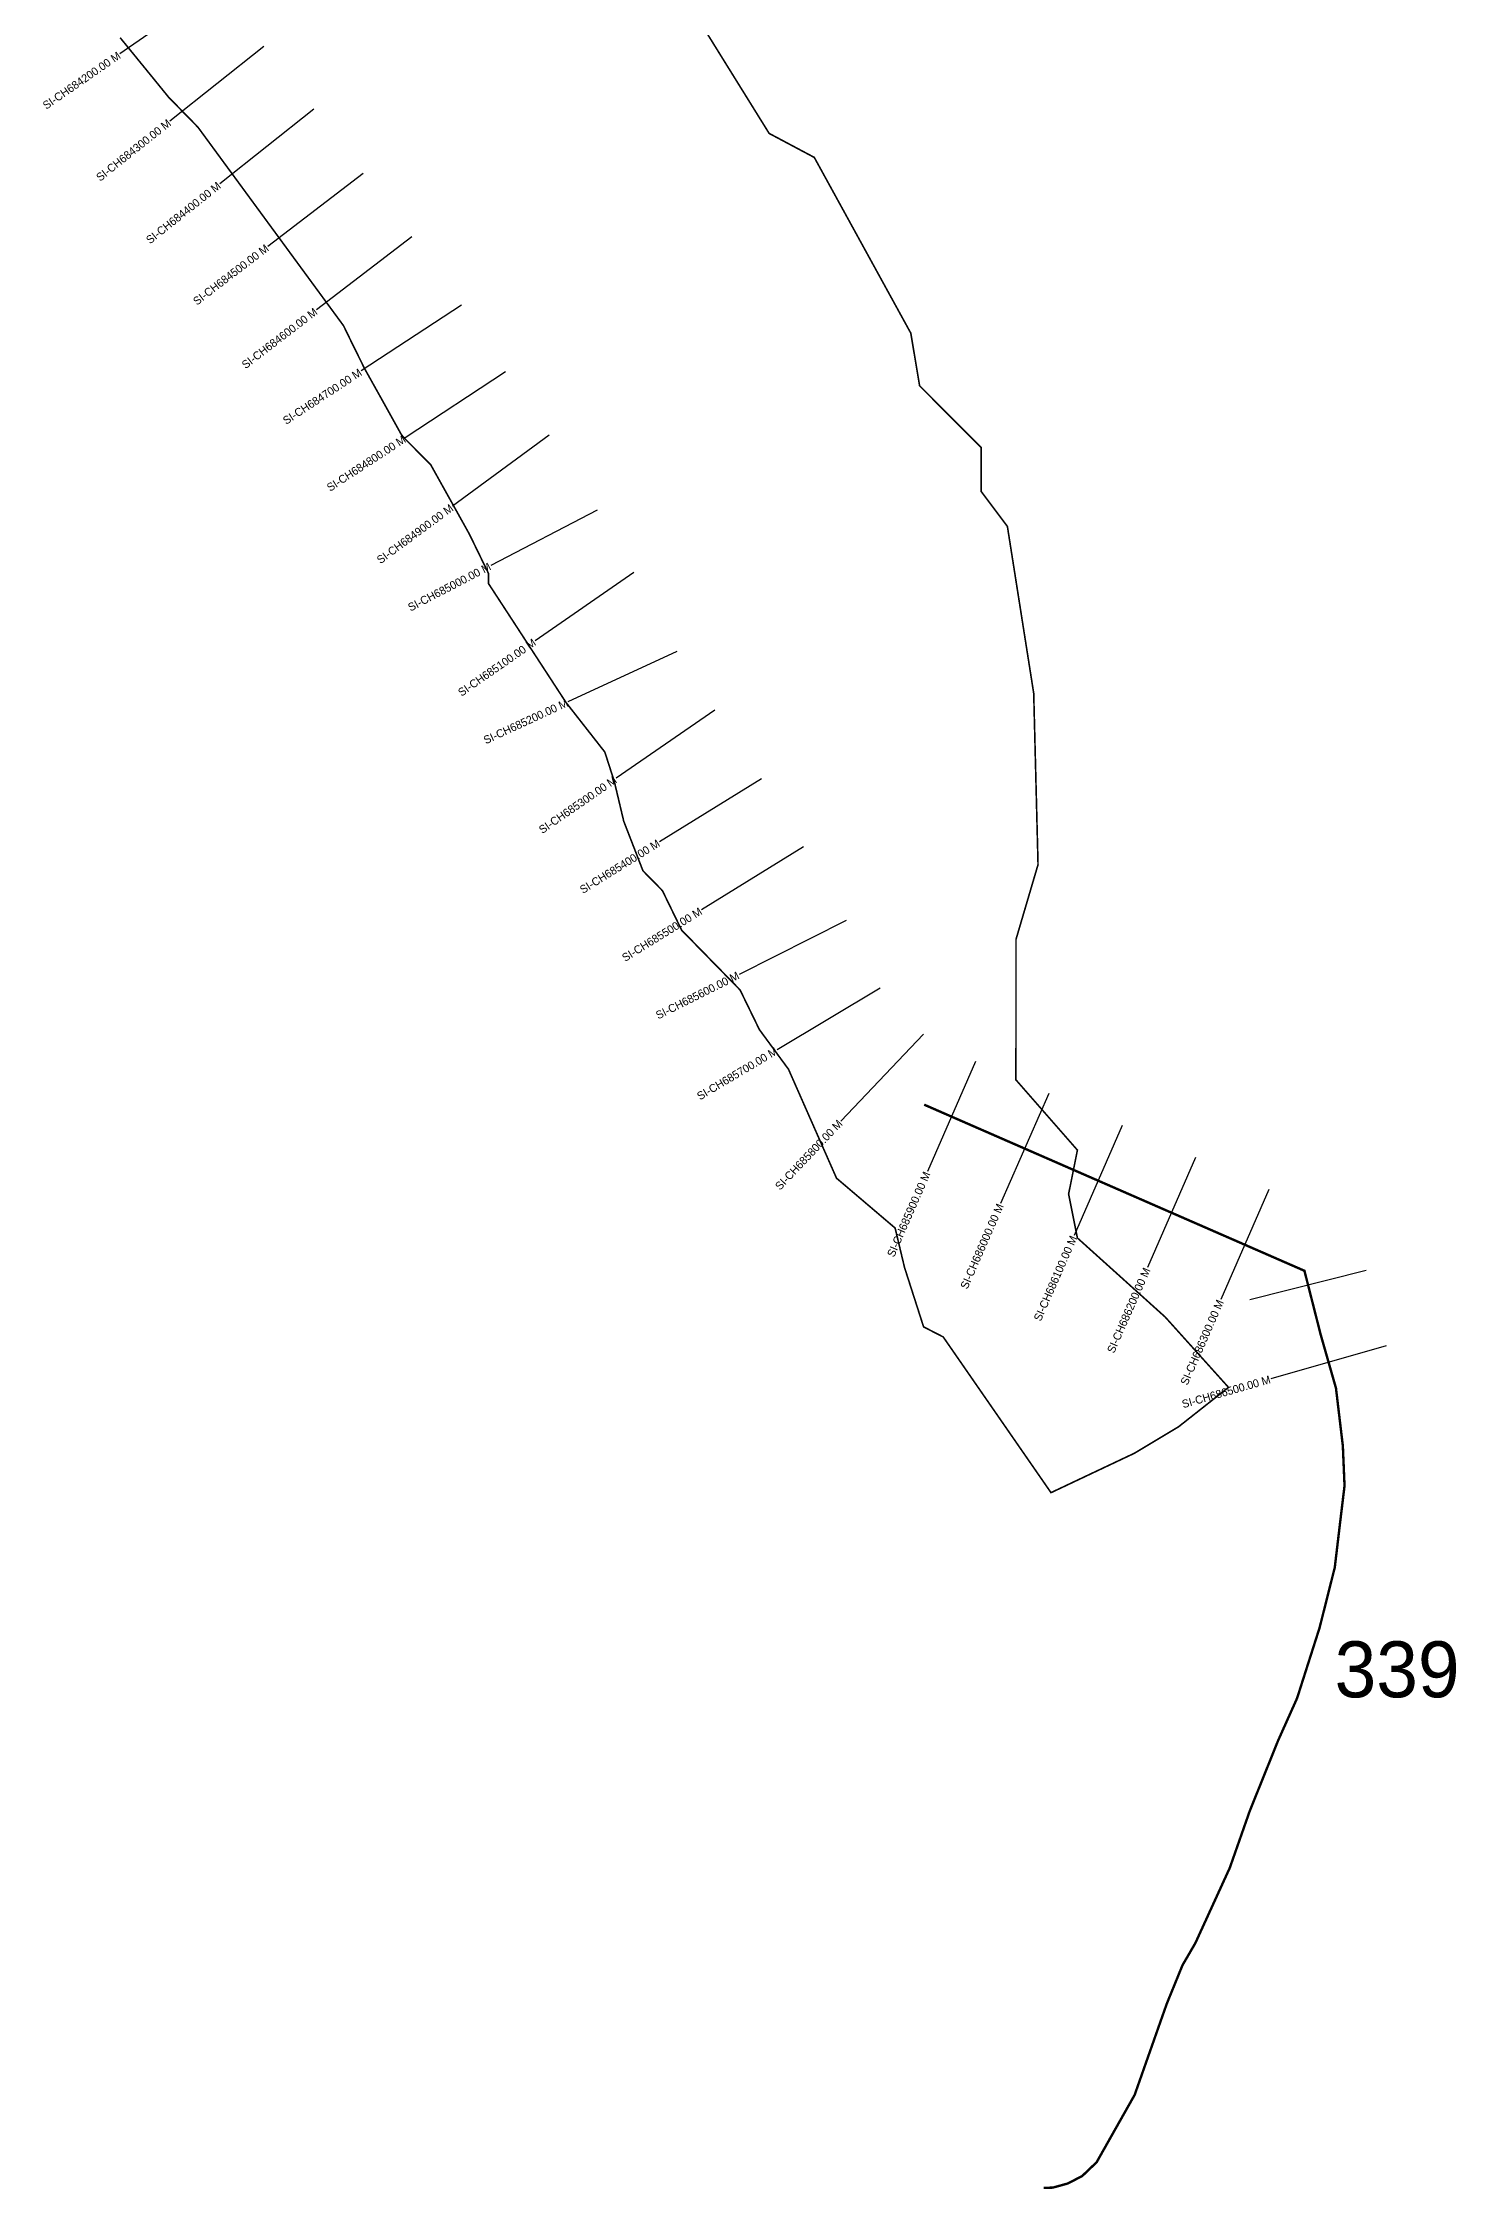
# Model space of a CAD drawing. Header units: metres. Extents: x 337674 to 340348, y 1764683 to 1773142.
# Drawn here: x 338582 to 340348, y 1764683 to 1767366 of the extents above; entities that cross this region are included whole.
import ezdxf
from ezdxf.enums import TextEntityAlignment as Align

# ---------------------------------------------------------------- set-up
doc = ezdxf.new("R2010")
doc.units = ezdxf.units.M
for name, color, linetype in [('CS', 134, 'Continuous'), ('CSMark', 6, 'Continuous'), ('NATURALLY PROTECTED', 3, 'Continuous')]:
    doc.layers.add(name, color=color, linetype=linetype)

msp = doc.modelspace()

# ---------------------------------------------------------------- linework, layer by layer
at = {"color": 6, "const_width": 2}
msp.add_lwpolyline([(339235.3, 1767661.5), (339489.3, 1767252.5), (339545.7, 1767222.5), (339666.3, 1767002.9), (339677.3, 1766937.1), (339754.1, 1766860.2), (339754.1, 1766805.3), (339787, 1766761.4), (339819.9, 1766552.8), (339825.3, 1766338.7), (339797.8, 1766245.4), (339797.7, 1766069.7), (339874.5, 1765981.9), (339863.5, 1765927), (339874.5, 1765872.1), (339984.2, 1765773.3), (340063.3, 1765685.4), (340000.7, 1765636), (339958.3, 1765610.6), (339945.8, 1765603.1), (339841.5, 1765553.8), (339706.8, 1765748.4), (339682.3, 1765761), (339658.5, 1765835.1), (339646.7, 1765884.5), (339573.5, 1765946.8), (339513.5, 1766082.9), (339477.1, 1766132.5), (339453, 1766182), (339380, 1766256.7), (339355.9, 1766306.2), (339331.6, 1766331), (339307.6, 1766392.9), (339295.9, 1766442.2), (339284, 1766479.3), (339235.4, 1766541.4), (339187, 1766615.7), (339138.5, 1766690.1), (339138.7, 1766702.4), (339114.6, 1766751.9), (339081.9, 1766810.6), (339066.3, 1766838.6), (339033.6, 1766871.5), (339029.8, 1766875.9), (339005.7, 1766919.3), (338983.8, 1766958.5), (338969.5, 1766987.4), (338957.5, 1767012.1), (338866.5, 1767136.2), (338775.5, 1767260.3), (338739, 1767297.6), (338713.3, 1767329.2), (338678.3, 1767372.1)], dxfattribs=at)
at = {"layer": 'CS'}
for p, q in [((338801.2, 1767437.4), (338678, 1767351.9)), ((338858, 1767361.2), (338740.6, 1767267.8)), ((338920.3, 1767282.9), (338802.9, 1767189.5)), ((338982, 1767202.5), (338862.9, 1767111.3)), ((339042.8, 1767123.1), (338923.7, 1767031.9)), ((339104.9, 1767038), (338979.6, 1766955.7)), ((339159.8, 1766954.4), (339034.4, 1766872.1)), ((339214.4, 1766875.5), (339093.6, 1766786.5)), ((339274.5, 1766781.7), (339141.4, 1766712.6)), ((339320.1, 1766703.9), (339196.9, 1766618.3)), ((339374.1, 1766605), (339237.9, 1766542)), ((339421.4, 1766531.9), (339298, 1766446.6)), ((339479.7, 1766446.1), (339352.1, 1766367.1)), ((339532.3, 1766361.1), (339404.8, 1766282.1)), ((339585.7, 1766268.9), (339451.7, 1766201.5)), ((339628.2, 1766184.4), (339499.4, 1766107.4)), ((339682.3, 1766126.8), (339578.9, 1766018.1)), ((339747, 1766092.6), (339687, 1765955.1)), ((339838.7, 1766052.5), (339778.6, 1765915.1)), ((339930.3, 1766012.5), (339870.3, 1765875)), ((340022, 1765972.5), (339961.9, 1765835)), ((340113.6, 1765932.5), (340053.6, 1765795)), ((340235.5, 1765831.6), (340090.1, 1765794.7)), ((340260.5, 1765737.2), (340116.3, 1765695.9))]:
    msp.add_line(p, q, dxfattribs=at)
at = {"layer": 'NATURALLY PROTECTED', "const_width": 3, "flags": 128}
msp.add_lwpolyline([(339683, 1766038.7), (340158.2, 1765831.1), (340178.5, 1765751.3), (340197.6, 1765684.4), (340206.2, 1765612.1), (340208.3, 1765562.4), (340203.3, 1765520.9), (340196.1, 1765460.3), (340177.1, 1765384.9), (340149, 1765296.9), (340125.3, 1765244), (340089.9, 1765156.1), (340064.9, 1765084.9), (340021.9, 1764990.9), (340005.8, 1764963.2), (339986.1, 1764914.9), (339946, 1764801.1), (339921.3, 1764757.4), (339898.5, 1764717), (339880.4, 1764699.7), (339862.3, 1764690.4), (339843.8, 1764685.3), (339832.3, 1764685)], dxfattribs=at)

# ---------------------------------------------------------------- texts
at = {"insert": (340195.9, 1765368), "char_height": 70, "attachment_point": 1}
msp.add_mtext_dynamic_manual_height_columns('339', width=95.172, gutter_width=1, heights=[0], dxfattribs=at)
at = {"layer": 'CSMark'}
for s, rotation, p in [('SI-CH684200.00 M', 34.7533, (338677.2, 1767351.3)), ('SI-CH684300.00 M', 38.5, (338739.8, 1767267.2)), ('SI-CH684400.00 M', 38.5, (338802.1, 1767188.9)), ('SI-CH684500.00 M', 37.444, (338862.1, 1767110.7)), ('SI-CH684600.00 M', 37.444, (338922.9, 1767031.3)), ('SI-CH684700.00 M', 33.2912, (338978.7, 1766955.1)), ('SI-CH684800.00 M', 33.2912, (339033.6, 1766871.5)), ('SI-CH684900.00 M', 36.3781, (339092.8, 1766785.9)), ('SI-CH685000.00 M', 27.464, (339140.5, 1766712.1)), ('SI-CH685100.00 M', 34.7857, (339196.1, 1766617.8)), ('SI-CH685200.00 M', 24.8456, (339237, 1766541.6)), ('SI-CH685300.00 M', 34.6511, (339297.2, 1766446)), ('SI-CH685400.00 M', 31.7833, (339351.3, 1766366.5)), ('SI-CH685500.00 M', 31.7833, (339404, 1766281.5)), ('SI-CH685600.00 M', 26.7046, (339450.8, 1766201)), ('SI-CH685700.00 M', 30.8515, (339498.6, 1766106.9)), ('SI-CH685800.00 M', 46.4299, (339578.2, 1766017.4)), ('SI-CH685900.00 M', 66.4066, (339686.6, 1765954.2)), ('SI-CH686000.00 M', 66.4066, (339778.2, 1765914.2)), ('SI-CH686100.00 M', 66.4066, (339869.9, 1765874.1)), ('SI-CH686200.00 M', 66.4066, (339961.5, 1765834.1)), ('SI-CH686300.00 M', 66.4066, (340053.2, 1765794.1)), ('SI-CH686500.00 M', 15.9834, (340115.4, 1765695.6))]:
    msp.add_text(s, height=10, rotation=rotation, dxfattribs=at).set_placement(p, align=Align.MIDDLE_RIGHT)

doc.saveas('drawing.dxf')
